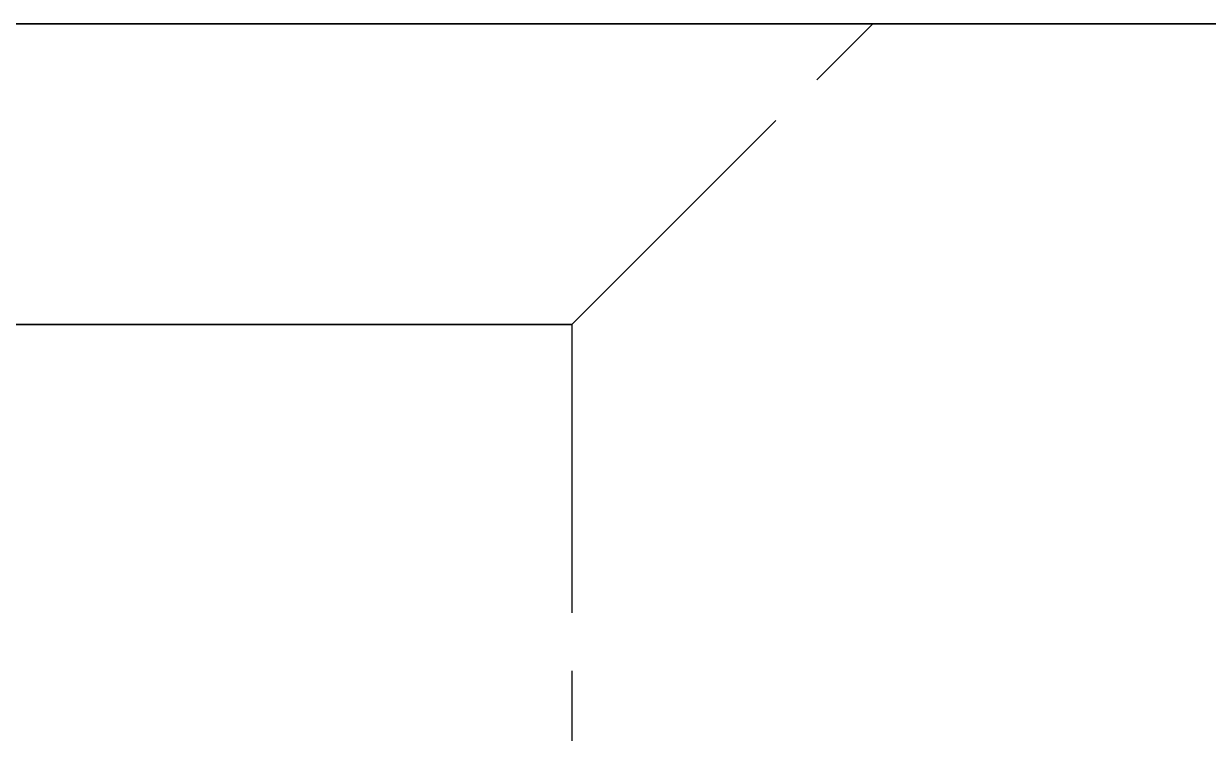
# Model space of a CAD drawing. Header units: millimetres. Extents: x -29 to 159, y -20 to 130.
# Drawn here: x 79.54 to 84.75, y 44.08 to 47.2 of the extents above; entities that cross this region are included whole.
import ezdxf

# ---------------------------------------------------------------- set-up
doc = ezdxf.new("R2010")
doc.units = ezdxf.units.MM
doc.linetypes.add('DASHED', pattern=[1.524, 1.27, -0.254])
doc.layers.add('HIDDEN', color=8, linetype='DASHED')

msp = doc.modelspace()

# ---------------------------------------------------------------- linework, layer by layer
at = {"layer": 'HIDDEN'}
for points in [[(83.27426, 47.2), (83.04334, 47.2), (82.81241, 47.2), (82.58148, 47.2), (82.35055, 47.2), (82.11962, 47.2), (81.88869, 47.2), (81.65776, 47.2), (81.42683, 47.2), (81.1959, 47.2), (80.96497, 47.2), (80.73404, 47.2), (80.50312, 47.2), (80.27219, 47.2), (80.04126, 47.2), (79.81033, 47.2), (79.5794, 47.2), (79.34847, 47.2)], [(79.40476, 47.2), (79.63175, 47.2), (79.85873, 47.2), (80.08571, 47.2), (80.3127, 47.2), (80.53968, 47.2), (80.76667, 47.2), (80.99365, 47.2), (81.22063, 47.2), (81.44762, 47.2), (81.6746, 47.2), (81.90159, 47.2), (82.12857, 47.2), (82.35556, 47.2), (82.58254, 47.2), (82.80952, 47.2), (83.03651, 47.2), (83.26349, 47.2), (83.49048, 47.2), (83.71746, 47.2), (83.94444, 47.2), (84.17143, 47.2), (84.39841, 47.2), (84.6254, 47.2), (84.85238, 47.2)], [(84.85238, 47.2), (84.39841, 47.2), (83.94444, 47.2), (83.49048, 47.2), (83.03651, 47.2), (82.58254, 47.2), (82.12857, 47.2), (81.6746, 47.2), (81.22063, 47.2), (80.76667, 47.2), (80.3127, 47.2), (79.85873, 47.2), (79.40476, 47.2)], [(79.46394, 47.2), (79.5794, 47.2), (79.69486, 47.2), (79.81033, 47.2), (79.92579, 47.2), (80.04126, 47.2), (80.15672, 47.2), (80.27219, 47.2), (80.38765, 47.2), (80.50312, 47.2), (80.61858, 47.2), (80.73404, 47.2), (80.84951, 47.2), (80.96497, 47.2), (81.08044, 47.2), (81.1959, 47.2), (81.31137, 47.2), (81.42683, 47.2), (81.5423, 47.2), (81.65776, 47.2), (81.77323, 47.2), (81.88869, 47.2), (82.00415, 47.2), (82.11962, 47.2), (82.23508, 47.2), (82.35055, 47.2), (82.46601, 47.2), (82.58148, 47.2), (82.69694, 47.2), (82.81241, 47.2), (82.92787, 47.2), (83.04334, 47.2), (83.1588, 47.2), (83.27426, 47.2)], [(81.95, 45.87574), (83.27426, 47.2)], [(79.49444, 45.87574), (79.58889, 45.87574), (79.68333, 45.87574), (79.77778, 45.87574), (79.87222, 45.87574), (79.96667, 45.87574), (80.06111, 45.87574), (80.15556, 45.87574), (80.25, 45.87574), (80.34444, 45.87574), (80.43889, 45.87574), (80.53333, 45.87574), (80.62778, 45.87574), (80.72222, 45.87574), (80.81667, 45.87574), (80.91111, 45.87574), (81.00556, 45.87574), (81.1, 45.87574), (81.19444, 45.87574), (81.28889, 45.87574), (81.38333, 45.87574), (81.47778, 45.87574), (81.57222, 45.87574), (81.66667, 45.87574), (81.76111, 45.87574), (81.85556, 45.87574), (81.95, 45.87574)], [(81.95, 45.87574), (81.76111, 45.87574), (81.57222, 45.87574), (81.38333, 45.87574), (81.19444, 45.87574), (81.00556, 45.87574), (80.81667, 45.87574), (80.62778, 45.87574), (80.43889, 45.87574), (80.25, 45.87574), (80.06111, 45.87574), (79.87222, 45.87574), (79.68333, 45.87574), (79.49444, 45.87574)], [(81.95, 45.87574), (81.95, 43.6)]]:
    msp.add_lwpolyline(points, dxfattribs=at)

doc.saveas('drawing.dxf')
